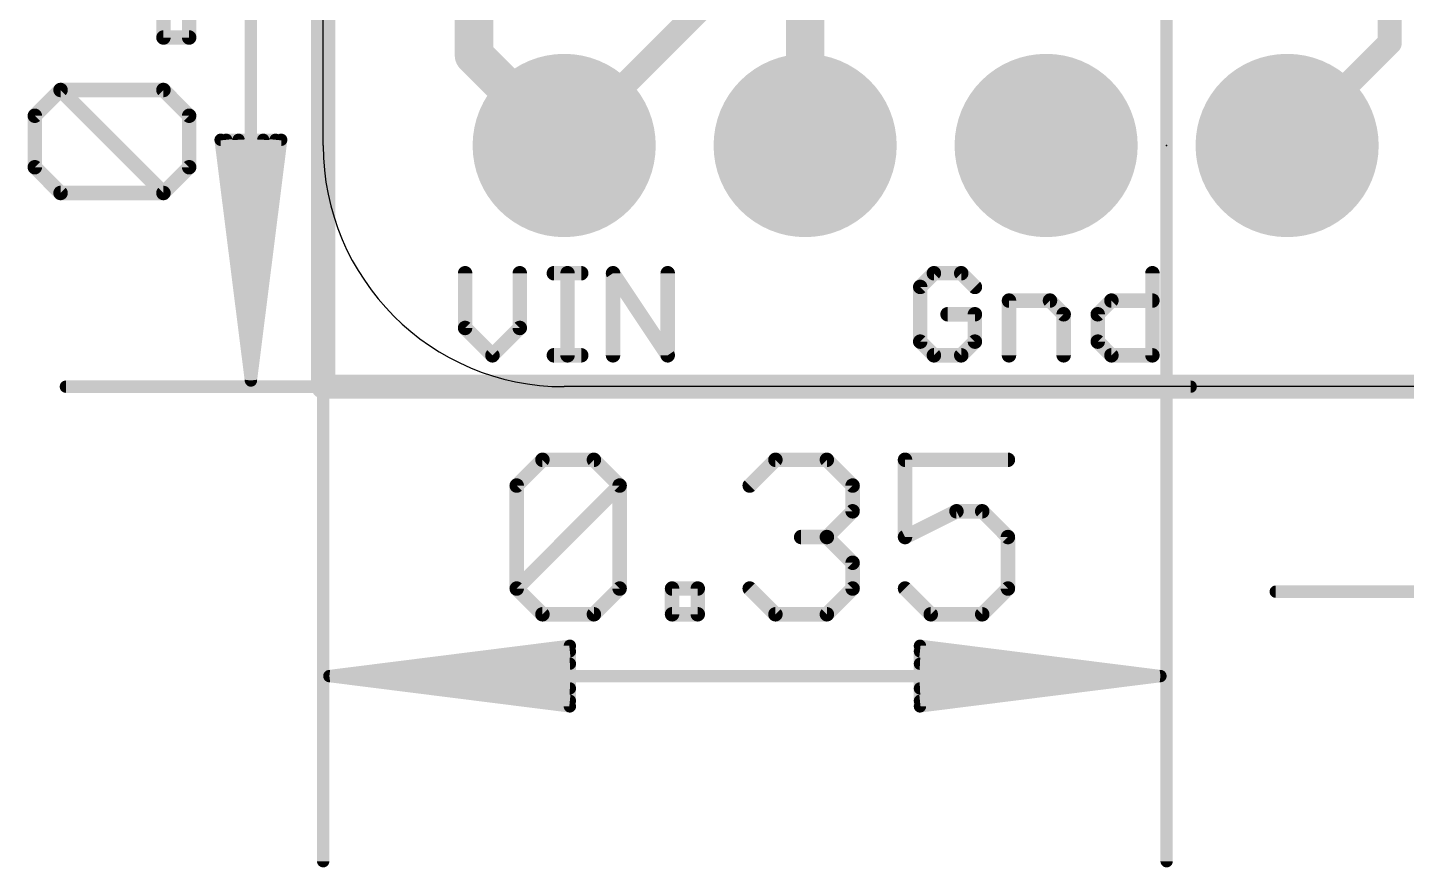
# Model space of a CAD drawing. Extents: x -6.4 to 26.1, y -5.3 to 26.8.
# Drawn here: x -3.12 to 11.42, y -5.06 to 3.78 of the extents above; entities that cross this region are included whole.
import ezdxf

# ---------------------------------------------------------------- set-up
doc = ezdxf.new("R2010")
doc.units = 0
for name, color, linetype in [('1', 12, 'CONTINUOUS'), ('16', 132, 'CONTINUOUS'), ('17', 110, 'CONTINUOUS'), ('20', 53, 'CONTINUOUS'), ('21', 40, 'CONTINUOUS'), ('23', 53, 'CONTINUOUS'), ('47', 253, 'CONTINUOUS')]:
    doc.layers.add(name, color=color, linetype=linetype)

# ---------------------------------------------------------------- blocks, each defined once
blk = doc.blocks.new('ROUNDP')
at = {"const_width": 0.5}
blk.add_lwpolyline([(0, -0.25, 1), (0, 0.25, 1), (0, -0.25)], format="xyb", dxfattribs=at)

msp = doc.modelspace()

# ---------------------------------------------------------------- linework, layer by layer
at = {"layer": '1'}
for points, const_width in [([(0, 0), (0, 15.24)], 0.254), ([(11.242, 3.622), (11.242, 6.096)], 0.254), ([(1.59, 3.49), (1.59, 5.842)], 0.4064), ([(5.08, 2.54), (5.08, 4.318)], 0.4064), ([(2.54, 2.54), (1.59, 3.49)], 0.4064), ([(11.242, 3.622), (10.16, 2.54)], 0.254), ([(17.78, 0), (0, 0)], 0.254)]:
    msp.add_lwpolyline(points, dxfattribs=dict(at, const_width=const_width))
for points, const_width in [([(1.6618, 3.5618, 1), (1.5182, 3.4182)], 0.2032), ([(11.1785, 3.622, 1), (11.3055, 3.622)], 0.127), ([(11.2869, 3.5771, 1), (11.1971, 3.6669)], 0.127), ([(1.4884, 3.49, 1), (1.6916, 3.49)], 0.2032), ([(2.4682, 2.4682, 1), (2.6118, 2.6118)], 0.2032), ([(4.9784, 2.54, 1), (5.1816, 2.54)], 0.2032), ([(10.1151, 2.5849, 1), (10.2049, 2.4951)], 0.127), ([(0, 0.0635, 1), (0, -0.0635)], 0.127), ([(-0.0635, 0, 1), (0.0635, 0)], 0.127)]:
    msp.add_lwpolyline(points, format="xyb", dxfattribs=dict(at, const_width=const_width))
at = {"layer": '16', "const_width": 0.254}
for points in [[(0, 0), (0, 15.24)], [(4.572, 4.572), (2.54, 2.54)], [(17.78, 0), (0, 0)]]:
    msp.add_lwpolyline(points, dxfattribs=at)
at = {"layer": '16', "const_width": 0.127}
for points in [[(2.4951, 2.5849, 1), (2.5849, 2.4951)], [(0, 0.0635, 1), (0, -0.0635)], [(-0.0635, 0, 1), (0.0635, 0)]]:
    msp.add_lwpolyline(points, format="xyb", dxfattribs=at)
at = {"layer": '20'}
for p, q in [((0, 2.54), (0, 15.24)), ((15.24, 0), (2.54, 0))]:
    msp.add_line(p, q, dxfattribs=at)
msp.add_arc((2.54, 2.54), 2.54, 180, 270, dxfattribs=at)
at = {"layer": '21', "const_width": 0.1524}
for points in [[(1.4958, 1.1945), (1.4958, 0.6183)], [(2.0721, 0.6183), (2.0721, 1.1945)], [(2.4314, 1.1945), (2.7195, 1.1945)], [(2.5754, 0.3302), (2.5754, 1.1945)], [(3.055, 0.3302), (3.055, 1.1945)], [(3.055, 1.1945), (3.6313, 0.3302)], [(3.6313, 0.3302), (3.6313, 1.1945)], [(6.437, 1.1945), (6.2929, 1.0505)], [(6.7251, 1.1945), (6.437, 1.1945)], [(6.8691, 1.0505), (6.7251, 1.1945)], [(8.7402, 1.1945), (8.7402, 0.3302)], [(6.2929, 1.0505), (6.2929, 0.4743)], [(7.2284, 0.3302), (7.2284, 0.9064)], [(7.2284, 0.9064), (7.6606, 0.9064)], [(7.6606, 0.9064), (7.8047, 0.7624)], [(8.164, 0.7624), (8.308, 0.9064)], [(8.308, 0.9064), (8.7402, 0.9064)], [(6.8691, 0.7624), (6.581, 0.7624)], [(6.8691, 0.4743), (6.8691, 0.7624)], [(7.8047, 0.7624), (7.8047, 0.3302)], [(8.164, 0.4743), (8.164, 0.7624)], [(1.4958, 0.6183), (1.784, 0.3302)], [(1.784, 0.3302), (2.0721, 0.6183)], [(6.2929, 0.4743), (6.437, 0.3302)], [(6.7251, 0.3302), (6.8691, 0.4743)], [(8.308, 0.3302), (8.164, 0.4743)], [(2.4314, 0.3302), (2.7195, 0.3302)], [(6.437, 0.3302), (6.7251, 0.3302)], [(8.7402, 0.3302), (8.308, 0.3302)]]:
    msp.add_lwpolyline(points, dxfattribs=at)
at = {"layer": '21', "const_width": 0.0762}
for points in [[(1.5339, 1.1945, 1), (1.4577, 1.1945)], [(2.1102, 1.1945, 1), (2.034, 1.1945)], [(2.4314, 1.2326, 1), (2.4314, 1.1564)], [(2.6135, 1.1945, 1), (2.5373, 1.1945)], [(2.7195, 1.1564, 1), (2.7195, 1.2326)], [(3.0867, 1.2157, 1), (3.0233, 1.1734)], [(3.0931, 1.1945, 1), (3.0169, 1.1945)], [(3.6694, 1.1945, 1), (3.5932, 1.1945)], [(6.437, 1.2326, 1), (6.437, 1.1564)], [(6.4639, 1.1676, 1), (6.41, 1.2215)], [(6.752, 1.2215, 1), (6.6981, 1.1676)], [(6.7251, 1.1564, 1), (6.7251, 1.2326)], [(8.7783, 1.1945, 1), (8.7021, 1.1945)], [(6.331, 1.0505, 1), (6.2548, 1.0505)], [(6.266, 1.0774, 1), (6.3199, 1.0235)], [(6.8422, 1.0235, 1), (6.8961, 1.0774)], [(7.2665, 0.9064, 1), (7.1903, 0.9064)], [(7.2284, 0.9445, 1), (7.2284, 0.8683)], [(7.6876, 0.9334, 1), (7.6337, 0.8795)], [(7.6606, 0.8683, 1), (7.6606, 0.9445)], [(8.308, 0.9445, 1), (8.308, 0.8683)], [(8.335, 0.8795, 1), (8.2811, 0.9334)], [(8.7402, 0.8683, 1), (8.7402, 0.9445)], [(6.581, 0.8005, 1), (6.581, 0.7243)], [(6.9072, 0.7624, 1), (6.831, 0.7624)], [(6.8691, 0.7243, 1), (6.8691, 0.8005)], [(7.8428, 0.7624, 1), (7.7666, 0.7624)], [(7.7777, 0.7354, 1), (7.8316, 0.7893)], [(8.137, 0.7893, 1), (8.1909, 0.7354)], [(8.2021, 0.7624, 1), (8.1259, 0.7624)], [(1.5228, 0.6453, 1), (1.4689, 0.5914)], [(1.4577, 0.6183, 1), (1.5339, 0.6183)], [(2.034, 0.6183, 1), (2.1102, 0.6183)], [(2.099, 0.5914, 1), (2.0451, 0.6453)], [(6.3199, 0.5012, 1), (6.266, 0.4473)], [(6.2548, 0.4743, 1), (6.331, 0.4743)], [(6.831, 0.4743, 1), (6.9072, 0.4743)], [(6.8961, 0.4473, 1), (6.8422, 0.5012)], [(8.1909, 0.5012, 1), (8.137, 0.4473)], [(8.1259, 0.4743, 1), (8.2021, 0.4743)], [(1.757, 0.3571, 1), (1.8109, 0.3033)], [(1.757, 0.3033, 1), (1.8109, 0.3571)], [(2.4314, 0.3683, 1), (2.4314, 0.2921)], [(2.5373, 0.3302, 1), (2.6135, 0.3302)], [(2.7195, 0.2921, 1), (2.7195, 0.3683)], [(3.0169, 0.3302, 1), (3.0931, 0.3302)], [(3.5932, 0.3302, 1), (3.6694, 0.3302)], [(3.5996, 0.3091, 1), (3.663, 0.3513)], [(6.437, 0.3683, 1), (6.437, 0.2921)], [(6.41, 0.3033, 1), (6.4639, 0.3571)], [(6.6981, 0.3571, 1), (6.752, 0.3033)], [(6.7251, 0.2921, 1), (6.7251, 0.3683)], [(7.1903, 0.3302, 1), (7.2665, 0.3302)], [(7.7666, 0.3302, 1), (7.8428, 0.3302)], [(8.308, 0.3683, 1), (8.308, 0.2921)], [(8.2811, 0.3033, 1), (8.335, 0.3571)], [(8.7021, 0.3302, 1), (8.7783, 0.3302)], [(8.7402, 0.2921, 1), (8.7402, 0.3683)]]:
    msp.add_lwpolyline(points, format="xyb", dxfattribs=at)
at = {"layer": '23'}
msp.add_point((8.89, 2.54), dxfattribs=at)
at = {"layer": '47'}
for points, const_width in [([(-0.762, 0.065), (-0.762, 8.825)], 0.13), ([(8.89, 8.89), (8.89, -4.998)], 0.13), ([(0, 8.382), (0, -4.998)], 0.13), ([(-1.6839, 3.677), (-1.6839, 3.9481)], 0.1524), ([(-1.4127, 3.9481), (-1.4127, 3.677)], 0.1524), ([(-1.4127, 3.677), (-1.6839, 3.677)], 0.1524), ([(-3.0397, 2.8533), (-2.7685, 3.1245)], 0.1524), ([(-2.7685, 3.1245), (-1.6839, 3.1245)], 0.1524), ([(-1.6839, 2.0398), (-2.7685, 3.1245)], 0.1524), ([(-1.6839, 3.1245), (-1.4127, 2.8533)], 0.1524), ([(-3.0397, 2.311), (-3.0397, 2.8533)], 0.1524), ([(-1.4127, 2.8533), (-1.4127, 2.311)], 0.1524), ([(-0.762, 0.065), (-1.0812, 2.6)], 0.13), ([(-1.0812, 2.6), (-0.4428, 2.6)], 0.13), ([(-0.762, 0.065), (-1.022, 2.6)], 0.13), ([(-0.762, 0.065), (-0.892, 2.6)], 0.13), ([(-0.4428, 2.6), (-0.762, 0.065)], 0.13), ([(-0.632, 2.6), (-0.762, 0.065)], 0.13), ([(-0.502, 2.6), (-0.762, 0.065)], 0.13), ([(-2.7685, 2.0398), (-3.0397, 2.311)], 0.1524), ([(-1.4127, 2.311), (-1.6839, 2.0398)], 0.1524), ([(-1.6839, 2.0398), (-2.7685, 2.0398)], 0.1524), ([(9.144, 0), (-2.712, 0)], 0.13), ([(2.0398, -1.0415), (2.311, -0.7703)], 0.1524), ([(2.311, -0.7703), (2.8533, -0.7703)], 0.1524), ([(2.8533, -0.7703), (3.1245, -1.0415)], 0.1524), ([(4.4955, -1.0415), (4.7667, -0.7703)], 0.1524), ([(4.7667, -0.7703), (5.309, -0.7703)], 0.1524), ([(5.309, -0.7703), (5.5802, -1.0415)], 0.1524), ([(7.2174, -0.7703), (6.1327, -0.7703)], 0.1524), ([(6.1327, -0.7703), (6.1327, -1.5838)], 0.1524), ([(2.0398, -2.1261), (2.0398, -1.0415)], 0.1524), ([(2.0398, -2.1261), (3.1245, -1.0415)], 0.1524), ([(3.1245, -1.0415), (3.1245, -2.1261)], 0.1524), ([(5.5802, -1.0415), (5.5802, -1.3126)], 0.1524), ([(5.5802, -1.3126), (5.309, -1.5838)], 0.1524), ([(6.1327, -1.5838), (6.675, -1.3126)], 0.1524), ([(6.675, -1.3126), (6.9462, -1.3126)], 0.1524), ([(6.9462, -1.3126), (7.2174, -1.5838)], 0.1524), ([(5.309, -1.5838), (5.0379, -1.5838)], 0.1524), ([(5.309, -1.5838), (5.5802, -1.855)], 0.1524), ([(7.2174, -1.5838), (7.2174, -2.1261)], 0.1524), ([(5.5802, -1.855), (5.5802, -2.1261)], 0.1524), ([(2.311, -2.3973), (2.0398, -2.1261)], 0.1524), ([(3.1245, -2.1261), (2.8533, -2.3973)], 0.1524), ([(3.677, -2.3973), (3.677, -2.1261)], 0.1524), ([(3.677, -2.1261), (3.9481, -2.1261)], 0.1524), ([(3.9481, -2.1261), (3.9481, -2.3973)], 0.1524), ([(4.7667, -2.3973), (4.4955, -2.1261)], 0.1524), ([(5.5802, -2.1261), (5.309, -2.3973)], 0.1524), ([(6.4039, -2.3973), (6.1327, -2.1261)], 0.1524), ([(7.2174, -2.1261), (6.9462, -2.3973)], 0.1524), ([(15.175, -2.159), (10.04, -2.159)], 0.13), ([(2.8533, -2.3973), (2.311, -2.3973)], 0.1524), ([(3.9481, -2.3973), (3.677, -2.3973)], 0.1524), ([(5.309, -2.3973), (4.7667, -2.3973)], 0.1524), ([(6.9462, -2.3973), (6.4039, -2.3973)], 0.1524), ([(0.065, -3.048), (2.6, -2.7288)], 0.13), ([(0.065, -3.048), (2.6, -2.788)], 0.13), ([(2.6, -2.7288), (2.6, -3.3672)], 0.13), ([(8.825, -3.048), (6.29, -2.7288)], 0.13), ([(6.29, -2.7288), (6.29, -3.3672)], 0.13), ([(8.825, -3.048), (6.29, -2.788)], 0.13), ([(0.065, -3.048), (2.6, -2.918)], 0.13), ([(8.825, -3.048), (6.29, -2.918)], 0.13), ([(0.065, -3.048), (8.825, -3.048)], 0.13), ([(2.6, -3.3672), (0.065, -3.048)], 0.13), ([(2.6, -3.178), (0.065, -3.048)], 0.13), ([(2.6, -3.308), (0.065, -3.048)], 0.13), ([(6.29, -3.3672), (8.825, -3.048)], 0.13), ([(6.29, -3.178), (8.825, -3.048)], 0.13), ([(6.29, -3.308), (8.825, -3.048)], 0.13)]:
    msp.add_lwpolyline(points, dxfattribs=dict(at, const_width=const_width))
for points, const_width in [([(-1.6839, 3.7151, 1), (-1.6839, 3.6389)], 0.0762), ([(-1.722, 3.677, 1), (-1.6458, 3.677)], 0.0762), ([(-1.4508, 3.677, 1), (-1.3746, 3.677)], 0.0762), ([(-1.4127, 3.6389, 1), (-1.4127, 3.7151)], 0.0762), ([(-2.7416, 3.1514, 1), (-2.7955, 3.0975)], 0.0762), ([(-2.7685, 3.1626, 1), (-2.7685, 3.0864)], 0.0762), ([(-2.7416, 3.0975, 1), (-2.7955, 3.1514)], 0.0762), ([(-1.6569, 3.1514, 1), (-1.7108, 3.0975)], 0.0762), ([(-1.6839, 3.0864, 1), (-1.6839, 3.1626)], 0.0762), ([(-3.0016, 2.8533, 1), (-3.0778, 2.8533)], 0.0762), ([(-3.0666, 2.8802, 1), (-3.0127, 2.8264)], 0.0762), ([(-1.3746, 2.8533, 1), (-1.4508, 2.8533)], 0.0762), ([(-1.4396, 2.8264, 1), (-1.3858, 2.8802)], 0.0762), ([(-1.049, 2.6041, 1), (-1.1135, 2.5959)], 0.065), ([(-1.0812, 2.6325, 1), (-1.0812, 2.5675)], 0.065), ([(-0.9897, 2.6033, 1), (-1.0543, 2.5967)], 0.065), ([(-0.8595, 2.6017, 1), (-0.9245, 2.5983)], 0.065), ([(-0.5995, 2.5983, 1), (-0.6645, 2.6017)], 0.065), ([(-0.4697, 2.5967, 1), (-0.5343, 2.6033)], 0.065), ([(-0.4105, 2.5959, 1), (-0.475, 2.6041)], 0.065), ([(-0.4428, 2.5675, 1), (-0.4428, 2.6325)], 0.065), ([(-3.0127, 2.3379, 1), (-3.0666, 2.284)], 0.0762), ([(-3.0778, 2.311, 1), (-3.0016, 2.311)], 0.0762), ([(-1.4508, 2.311, 1), (-1.3746, 2.311)], 0.0762), ([(-1.3858, 2.284, 1), (-1.4396, 2.3379)], 0.0762), ([(-2.7685, 2.0779, 1), (-2.7685, 2.0017)], 0.0762), ([(-2.7955, 2.0129, 1), (-2.7416, 2.0668)], 0.0762), ([(-1.7108, 2.0668, 1), (-1.6569, 2.0129)], 0.0762), ([(-1.7108, 2.0129, 1), (-1.6569, 2.0668)], 0.0762), ([(-1.6839, 2.0017, 1), (-1.6839, 2.0779)], 0.0762), ([(-2.712, 0.0325, 1), (-2.712, -0.0325)], 0.065), ([(-0.7942, 0.0691, 1), (-0.7298, 0.0609)], 0.065), ([(-0.7943, 0.0683, 1), (-0.7297, 0.0617)], 0.065), ([(-0.7945, 0.0633, 1), (-0.7295, 0.0667)], 0.065), ([(-0.7945, 0.0667, 1), (-0.7295, 0.0633)], 0.065), ([(-0.7945, 0.065, 1), (-0.7295, 0.065)], 0.065), ([(-0.7943, 0.0617, 1), (-0.7297, 0.0683)], 0.065), ([(-0.7942, 0.0609, 1), (-0.7298, 0.0691)], 0.065), ([(9.144, -0.0325, 1), (9.144, 0.0325)], 0.065), ([(2.311, -0.7322, 1), (2.311, -0.8084)], 0.0762), ([(2.3379, -0.7973, 1), (2.284, -0.7434)], 0.0762), ([(2.8802, -0.7434, 1), (2.8264, -0.7973)], 0.0762), ([(2.8533, -0.8084, 1), (2.8533, -0.7322)], 0.0762), ([(4.7667, -0.7322, 1), (4.7667, -0.8084)], 0.0762), ([(4.7936, -0.7973, 1), (4.7398, -0.7434)], 0.0762), ([(5.336, -0.7434, 1), (5.2821, -0.7973)], 0.0762), ([(5.309, -0.8084, 1), (5.309, -0.7322)], 0.0762), ([(6.1327, -0.7322, 1), (6.1327, -0.8084)], 0.0762), ([(6.1708, -0.7703, 1), (6.0946, -0.7703)], 0.0762), ([(7.2174, -0.8084, 1), (7.2174, -0.7322)], 0.0762), ([(2.0779, -1.0415, 1), (2.0017, -1.0415)], 0.0762), ([(2.0129, -1.0145, 1), (2.0668, -1.0684)], 0.0762), ([(3.1626, -1.0415, 1), (3.0864, -1.0415)], 0.0762), ([(3.1514, -1.0684, 1), (3.0975, -1.0145)], 0.0762), ([(3.0975, -1.0684, 1), (3.1514, -1.0145)], 0.0762), ([(4.4686, -1.0145, 1), (4.5225, -1.0684)], 0.0762), ([(5.6183, -1.0415, 1), (5.5421, -1.0415)], 0.0762), ([(5.5533, -1.0684, 1), (5.6071, -1.0145)], 0.0762), ([(5.5421, -1.3126, 1), (5.6183, -1.3126)], 0.0762), ([(5.6071, -1.3396, 1), (5.5533, -1.2857)], 0.0762), ([(6.675, -1.2745, 1), (6.675, -1.3507)], 0.0762), ([(6.6921, -1.3467, 1), (6.658, -1.2786)], 0.0762), ([(6.9731, -1.2857, 1), (6.9193, -1.3396)], 0.0762), ([(6.9462, -1.3507, 1), (6.9462, -1.2745)], 0.0762), ([(5.0379, -1.5457, 1), (5.0379, -1.6219)], 0.0762), ([(5.336, -1.5569, 1), (5.2821, -1.6107)], 0.0762), ([(5.2821, -1.5569, 1), (5.336, -1.6107)], 0.0762), ([(5.309, -1.6219, 1), (5.309, -1.5457)], 0.0762), ([(6.1157, -1.5497, 1), (6.1497, -1.6179)], 0.0762), ([(6.0946, -1.5838, 1), (6.1708, -1.5838)], 0.0762), ([(7.2555, -1.5838, 1), (7.1793, -1.5838)], 0.0762), ([(7.1904, -1.6107, 1), (7.2443, -1.5569)], 0.0762), ([(5.6183, -1.855, 1), (5.5421, -1.855)], 0.0762), ([(5.5533, -1.8819, 1), (5.6071, -1.828)], 0.0762), ([(2.0668, -2.0992, 1), (2.0129, -2.1531)], 0.0762), ([(2.0129, -2.0992, 1), (2.0668, -2.1531)], 0.0762), ([(2.0017, -2.1261, 1), (2.0779, -2.1261)], 0.0762), ([(3.0864, -2.1261, 1), (3.1626, -2.1261)], 0.0762), ([(3.1514, -2.1531, 1), (3.0975, -2.0992)], 0.0762), ([(3.7151, -2.1261, 1), (3.6389, -2.1261)], 0.0762), ([(3.677, -2.088, 1), (3.677, -2.1642)], 0.0762), ([(3.9862, -2.1261, 1), (3.91, -2.1261)], 0.0762), ([(3.9481, -2.1642, 1), (3.9481, -2.088)], 0.0762), ([(4.5225, -2.0992, 1), (4.4686, -2.1531)], 0.0762), ([(5.5421, -2.1261, 1), (5.6183, -2.1261)], 0.0762), ([(5.6071, -2.1531, 1), (5.5533, -2.0992)], 0.0762), ([(6.1596, -2.0992, 1), (6.1058, -2.1531)], 0.0762), ([(7.1793, -2.1261, 1), (7.2555, -2.1261)], 0.0762), ([(7.2443, -2.1531, 1), (7.1904, -2.0992)], 0.0762), ([(10.04, -2.1265, 1), (10.04, -2.1915)], 0.065), ([(2.311, -2.3592, 1), (2.311, -2.4354)], 0.0762), ([(2.8533, -2.4354, 1), (2.8533, -2.3592)], 0.0762), ([(3.677, -2.3592, 1), (3.677, -2.4354)], 0.0762), ([(3.9481, -2.4354, 1), (3.9481, -2.3592)], 0.0762), ([(4.7667, -2.3592, 1), (4.7667, -2.4354)], 0.0762), ([(5.309, -2.4354, 1), (5.309, -2.3592)], 0.0762), ([(6.4039, -2.3592, 1), (6.4039, -2.4354)], 0.0762), ([(6.9462, -2.4354, 1), (6.9462, -2.3592)], 0.0762), ([(2.284, -2.4242, 1), (2.3379, -2.3704)], 0.0762), ([(2.8264, -2.3704, 1), (2.8802, -2.4242)], 0.0762), ([(3.6389, -2.3973, 1), (3.7151, -2.3973)], 0.0762), ([(3.91, -2.3973, 1), (3.9862, -2.3973)], 0.0762), ([(4.7398, -2.4242, 1), (4.7936, -2.3704)], 0.0762), ([(5.2821, -2.3704, 1), (5.336, -2.4242)], 0.0762), ([(6.3769, -2.4242, 1), (6.4308, -2.3704)], 0.0762), ([(6.9193, -2.3704, 1), (6.9731, -2.4242)], 0.0762), ([(2.6325, -2.7288, 1), (2.5675, -2.7288)], 0.065), ([(2.6041, -2.761, 1), (2.5959, -2.6965)], 0.065), ([(2.6033, -2.8203, 1), (2.5967, -2.7557)], 0.065), ([(6.2941, -2.6965, 1), (6.2859, -2.761)], 0.065), ([(6.3225, -2.7288, 1), (6.2575, -2.7288)], 0.065), ([(6.2933, -2.7557, 1), (6.2867, -2.8203)], 0.065), ([(2.6017, -2.9505, 1), (2.5983, -2.8855)], 0.065), ([(6.2917, -2.8855, 1), (6.2883, -2.9505)], 0.065), ([(0.065, -3.0155, 1), (0.065, -3.0805)], 0.065), ([(0.0691, -3.0158, 1), (0.0609, -3.0802)], 0.065), ([(0.0633, -3.0155, 1), (0.0667, -3.0805)], 0.065), ([(0.0667, -3.0155, 1), (0.0633, -3.0805)], 0.065), ([(0.0683, -3.0157, 1), (0.0617, -3.0803)], 0.065), ([(0.0617, -3.0157, 1), (0.0683, -3.0803)], 0.065), ([(0.0609, -3.0158, 1), (0.0691, -3.0802)], 0.065), ([(8.8291, -3.0802, 1), (8.8209, -3.0158)], 0.065), ([(8.8209, -3.0802, 1), (8.8291, -3.0158)], 0.065), ([(8.8283, -3.0803, 1), (8.8217, -3.0157)], 0.065), ([(8.8217, -3.0803, 1), (8.8283, -3.0157)], 0.065), ([(8.8233, -3.0805, 1), (8.8267, -3.0155)], 0.065), ([(8.8267, -3.0805, 1), (8.8233, -3.0155)], 0.065), ([(8.825, -3.0805, 1), (8.825, -3.0155)], 0.065), ([(2.5983, -3.2105, 1), (2.6017, -3.1455)], 0.065), ([(6.2883, -3.1455, 1), (6.2917, -3.2105)], 0.065), ([(2.5675, -3.3672, 1), (2.6325, -3.3672)], 0.065), ([(2.5959, -3.3995, 1), (2.6041, -3.335)], 0.065), ([(2.5967, -3.3403, 1), (2.6033, -3.2757)], 0.065), ([(6.2867, -3.2757, 1), (6.2933, -3.3403)], 0.065), ([(6.2859, -3.335, 1), (6.2941, -3.3995)], 0.065), ([(6.2575, -3.3672, 1), (6.3225, -3.3672)], 0.065), ([(-0.0325, -4.998, 1), (0.0325, -4.998)], 0.065), ([(8.8575, -4.998, 1), (8.9225, -4.998)], 0.065)]:
    msp.add_lwpolyline(points, format="xyb", dxfattribs=dict(at, const_width=const_width))

# ---------------------------------------------------------------- block references
at = {"layer": '17', "xscale": 1.9304, "yscale": 1.9304, "rotation": 90}
for p in [(2.54, 2.54), (2.54, 2.54), (5.08, 2.54), (5.08, 2.54), (7.62, 2.54), (7.62, 2.54), (10.16, 2.54), (10.16, 2.54)]:
    msp.add_blockref('ROUNDP', p, dxfattribs=at)

doc.saveas('drawing.dxf')
